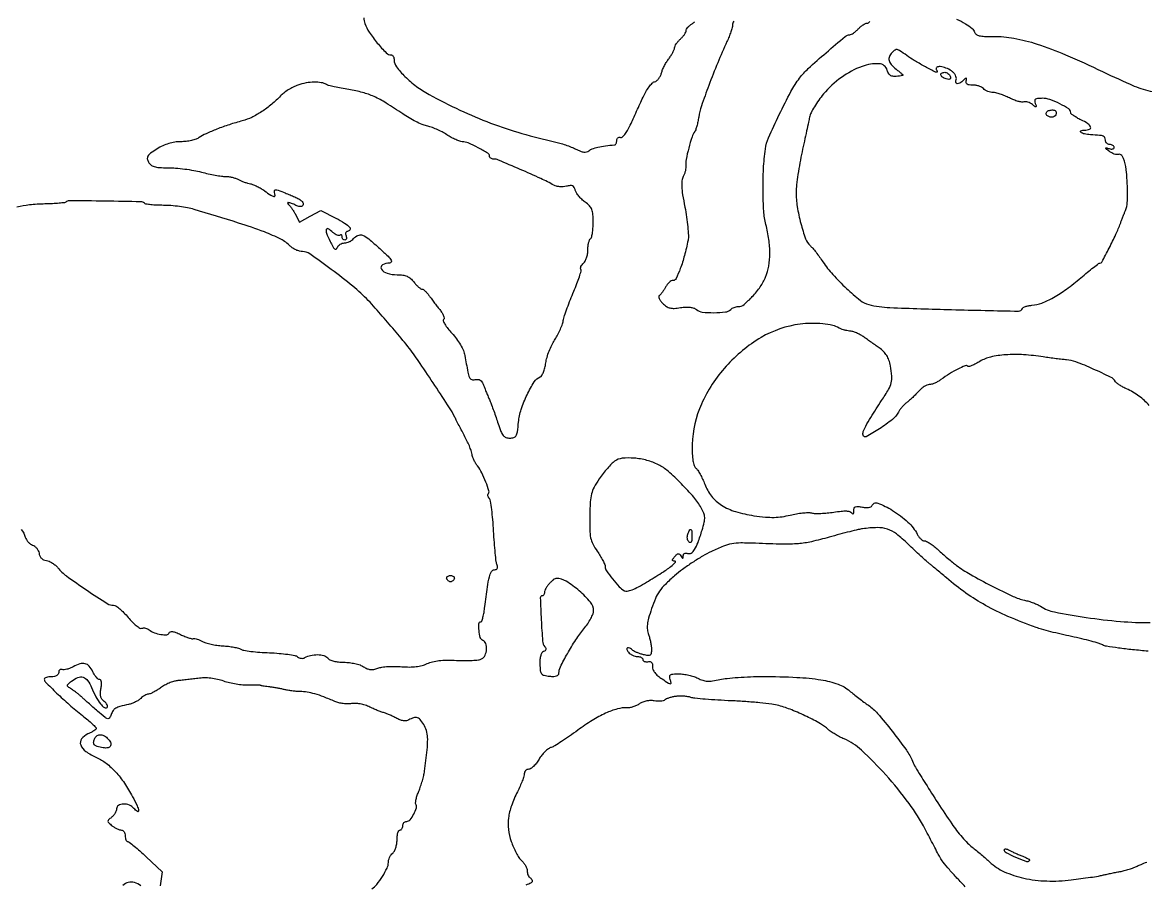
# Model space of a CAD drawing. Extents: x 0 to 1938, y 0 to 2000.
# Drawn here: x 676.5 to 1064.9, y 871.1 to 1169.2 of the extents above; entities that cross this region are included whole.
import ezdxf

# ---------------------------------------------------------------- set-up
doc = ezdxf.new("R2010")
doc.units = 0

msp = doc.modelspace()

# ---------------------------------------------------------------- linework, layer by layer
for points in [[(794.470488, 1170.809647, 0.032213), (794.919077, 1168.896714, 0.07426), (796.336802, 1165.908512, 0.026536), (799.178602, 1162.125735, 0.02122), (802.268286, 1158.740548, 0.199737), (804.048138, 1158, -0.177794), (804.411785, 1157.866471, -0.091935), (804.721794, 1157.485938, -0.072144), (804.932549, 1156.919551, -0.052413), (805.004778, 1156.25, 0.164131), (805.81308, 1153.875393, 0.034388), (808.757345, 1150.533334, 0.034391), (812.70777, 1147.130351, 0.035116), (817.061, 1144.326971, 0.016673), (827.761737, 1138.910402, 0.018882), (838.370198, 1134.456664, 0.019078), (849.184046, 1130.854209, 0.017765), (860.5, 1127.990156, -0.018322), (862.270768, 1127.539877, -0.011765), (864.290565, 1126.894715, -0.011824), (866.240603, 1126.168824, -0.021647), (867.787028, 1125.472127, 0.022816), (869.412516, 1124.744377, 0.06289), (870.626544, 1124.43476, 0.093093), (871.579678, 1124.493506, 0.111842), (872.378757, 1124.899377, -0.091278), (873.51634, 1125.536699, -0.025838), (875.47701, 1126.094044, -0.021879), (878.057652, 1126.567752, -0.012012), (881.25, 1126.932511, 0.177825), (881.536711, 1127.06809, 0.080903), (881.779688, 1127.411581, 0.06492), (881.944581, 1127.901694, 0.04876), (882, 1128.468615, -0.089938), (882.095289, 1128.994079, -0.134089), (882.367188, 1129.370641, -0.145731), (882.773872, 1129.537529, -0.113672), (883.25, 1129.477029, 0.266804), (883.894472, 1129.586795, 0.05134), (884.758743, 1130.463871, 0.039931), (885.716092, 1131.876416, 0.021216), (886.680121, 1133.758414, 0.000295), (887.675532, 1135.926723, 0.000169), (888.873103, 1138.541804, 0.000169), (890.074731, 1141.170448, 0.000283), (891.084146, 1143.383898, -0.024229), (892.06483, 1145.287338, -0.029139), (893.172155, 1146.968448, -0.030006), (894.248034, 1148.243928, -0.139472), (895.069331, 1148.728381, 0.106119), (895.791101, 1149.092499, 0.0555), (896.503199, 1149.810544, 0.051562), (897.099174, 1150.745857, 0.05465), (897.477296, 1151.765561, -0.037237), (897.863547, 1152.929769, -0.019765), (898.503307, 1154.309017, -0.019564), (899.272508, 1155.674671, -0.028617), (900.06199, 1156.805937, 0.021656), (900.803803, 1157.837996, 0.02363), (901.43071, 1158.901464, 0.023963), (901.87674, 1159.855097, 0.097702), (902, 1160.479871, -0.112484), (902.133887, 1161.067476, -0.03423), (902.5875, 1161.866222, -0.032353), (903.234586, 1162.718124, -0.030246), (904, 1163.5, 0.027712), (904.765475, 1164.274059, 0.030755), (905.4125, 1165.102732, 0.032285), (905.868839, 1165.86943, 0.118636), (906, 1166.414441, -0.134682), (906.140703, 1166.927318, -0.043779), (906.603361, 1167.571275, -0.039961), (907.267981, 1168.229291, -0.035585), (908.053996, 1168.801648, 0.053228), (908.948593, 1169.502572, 0.099088)], [(922.511615, 1169.719643, 0.056164), (922.128067, 1168.990421, 0.093268), (922, 1168.309841, -0.066475), (921.88416, 1167.44239, -0.014089), (921.44164, 1165.979179, -0.014512), (920.826841, 1164.299533, -0.013332), (920.099201, 1162.609531, 0.010259), (916.906513, 1155.317923, 0.008576), (913.810918, 1147.454599, 0.00754), (911.275986, 1140.352012, 0.044015), (910.334322, 1136.5, -0.013581), (910.044061, 1134.89528, -0.015581), (909.677939, 1133.38125, -0.0148), (909.291787, 1132.124125, -0.081289), (908.959012, 1131.5, 0.086082), (908.024139, 1129.705695, 0.012973), (906.88914, 1125.797473, 0.013072), (905.959169, 1121.835513, 0.084321), (905.885134, 1119.789277, -0.061366), (905.892786, 1118.983885, -0.029493), (905.715647, 1117.964468, -0.028707), (905.402389, 1116.908618, -0.036412), (904.989004, 1115.979453, 0.093503), (904.529775, 1114.520421, 0.042861), (904.464108, 1112.518938, 0.027548), (904.771486, 1109.682729, 0.008213), (905.549068, 1105.396519, -0.012192), (906.149613, 1101.929323, -0.013193), (906.562432, 1098.526881, -0.012771), (906.764185, 1095.599688, -0.06024), (906.634797, 1093.923987, -0.015715), (905.401184, 1088.627298, -0.023832), (903.968097, 1084.121022, -0.020155), (902.529487, 1080.67877, -0.291518), (901.464225, 1080, 0.127335), (900.844987, 1079.8397, 0.052751), (900.131752, 1079.339062, 0.047599), (899.441982, 1078.610781, 0.044631), (898.88548, 1077.75, -0.019731), (898.360723, 1076.842293, -0.019512), (897.764206, 1075.975297, -0.019807), (897.183592, 1075.259171, -0.068027), (896.732262, 1074.868034, 0.257993), (896.516764, 1074.461667, 0.095398), (896.65497, 1073.805518, 0.062654), (897.128271, 1072.984527, 0.034337), (897.892154, 1072.107846, 0.047083), (899.167158, 1071.052745, 0.089725), (900.379118, 1070.514081, 0.074727), (901.849453, 1070.381265, 0.024873), (904.00477, 1070.616753, -0.025575), (905.834673, 1070.814091, -0.04333), (907.374074, 1070.767402, -0.053288), (908.615703, 1070.485311, -0.090961), (909.54032, 1069.966537, 0.146259), (911.580063, 1069.098696, 0.029006), (915.586228, 1068.882918, 0.028104), (919.573727, 1069.123973, 0.168782), (921.416256, 1070.016256, -0.066556), (921.909554, 1070.393199, -0.039086), (922.582151, 1070.711025, -0.038391), (923.317618, 1070.927745, -0.052502), (924.003833, 1071, 0.175075), (926.005075, 1071.722894, 0.032858), (928.876584, 1074.446483, 0.035207), (931.615269, 1077.862745, 0.052603), (933.449319, 1081.217881, 0.05647), (934.54454, 1084.993501, 0.040672), (934.931399, 1089.36781, 0.03677), (934.608698, 1094.20624, 0.028683), (933.574798, 1099.374139, -0.047309), (932.829767, 1103.983209, -0.014632), (932.573363, 1111.01469, -0.014929), (932.746418, 1118.647105, -0.020345), (933.387037, 1125.5, -0.070841), (934.470931, 1129.336572, -0.008393), (938.198741, 1137.388825, -0.010217), (942.24535, 1145.339514, -0.03942), (945.23274, 1150, -0.044439), (948.209239, 1153.275281, -0.007985), (954.368638, 1158.769332, -0.003576), (960.994614, 1164.409983, -0.175344), (962.595012, 1164.995868, 0.118672), (963.136154, 1165.128302, 0.031925), (963.900045, 1165.586286, 0.030462), (964.72664, 1166.234214, 0.027384), (965.5, 1167, -0.031973), (966.287258, 1167.76538, -0.033353), (967.155136, 1168.4125, -0.035393), (967.976185, 1168.864527, -0.108551), (968.592839, 1169, 0.137701), (969.075787, 1169.135576, 0.105524), (969.475898, 1169.514062, 0.090294)], [(999.472579, 1170.425775, -0.029444), (1002.58604, 1168.782545, -0.03211), (1004.861472, 1167.196621, -0.158517), (1005.711295, 1165.909329, 0.175245), (1006.25787, 1165.137265, 0.096489), (1007.329769, 1164.66447, 0.048565), (1009.166838, 1164.431813, 0.010901), (1012.324966, 1164.409329, -0.050106), (1019.357628, 1163.806952, -0.031746), (1027.338094, 1161.777327, -0.023702), (1037.139222, 1158.089158, -0.009884), (1050, 1152.236437, 0.010287), (1060.977861, 1147.251294, 0.05535), (1067.245822, 1145.345963, 0.103392)], [(676.059881, 993.875208, -0.101905), (677.444887, 991.301152, 0.062742), (677.835934, 990.415623, 0.049199), (678.463052, 989.572427, 0.05052), (679.21772, 988.894281, 0.081117), (679.987797, 988.503873, -0.089088), (680.732255, 988.111521, -0.060709), (681.411474, 987.434181, -0.059068), (681.926413, 986.589596, -0.072177), (682.186645, 985.702721, 0.074162), (682.468419, 984.756279, 0.088398), (683.004087, 983.995951, 0.087884), (683.772255, 983.464324, 0.072349), (684.730075, 983.18306, -0.06772), (685.712502, 982.904375, -0.036756), (686.824981, 982.317947, -0.035837), (687.888664, 981.542004, -0.046946), (688.730075, 980.68306, 0.06482), (691.702626, 977.857376, 0.009348), (698.570205, 973.037831, 0.005738), (705.81502, 968.273106, 0.156106), (708, 967.690535, -0.161315), (708.787998, 967.471834, -0.02572), (710.0875, 966.500194, -0.026228), (711.550021, 965.148865, -0.020294), (713, 963.534702, 0.021577), (714.432665, 961.948019, 0.030911), (715.842803, 960.682465, 0.031446), (717.067529, 959.832413, 0.226968), (717.762735, 959.764419, -0.084907), (718.337059, 959.868615, -0.053323), (719.017988, 959.802714, -0.051723), (719.695826, 959.588286, -0.064379), (720.262735, 959.249763, 0.076031), (722.072146, 958.225445, 0.051474), (724.365863, 957.614046, 0.054657), (726.395837, 957.515648, 0.306128), (727.214887, 958.14466, -0.236837), (727.615202, 958.54381, -0.11479), (728.353917, 958.610666, -0.058594), (729.500355, 958.311356, -0.01766), (731.156606, 957.595927, 0.014442), (732.585528, 956.967752, 0.01861), (733.933527, 956.478615, 0.016617), (735.069265, 956.154927, 0.132713), (735.60896, 956.165439, -0.118803), (736.093547, 956.188164, -0.028028), (736.885267, 955.989647, -0.027308), (737.793973, 955.651421, -0.023928), (738.702586, 955.202643, 0.055183), (739.874092, 954.712358, 0.018568), (741.672192, 954.255191, 0.018215), (743.714371, 953.893235, 0.019877), (745.718889, 953.693641, -0.015196), (747.668272, 953.517944, -0.016631), (749.545151, 953.227492, -0.016266), (751.126662, 952.874961, -0.075574), (751.984774, 952.50941, 0.098443), (752.970622, 952.141347, 0.009689), (755.491059, 951.78182, 0.011942), (758.541636, 951.480586, 0.009194), (761.881849, 951.292813, -0.011203), (765.210529, 951.092272, -0.014854), (768.22583, 950.752267, -0.012161), (770.695498, 950.337697, -0.126186), (771.619573, 949.900763, 0.076462), (772.207218, 949.548433, 0.067471), (772.899395, 949.369673, 0.070138), (773.58694, 949.384835, 0.098183), (774.160968, 949.599483, -0.084086), (776.117267, 950.394036, -0.058374), (778.495969, 950.63608, -0.061266), (780.682386, 950.333341, -0.155768), (782.016603, 949.479995, 0.111918), (782.808875, 948.871226, 0.043947), (784.112947, 948.403435, 0.037675), (785.767247, 948.100239, 0.026494), (787.657628, 948, -0.030128), (789.518011, 947.887798, -0.02555), (791.458514, 947.551571, -0.026341), (793.197795, 947.060229, -0.063095), (794.400204, 946.473432, 0.042376), (795.663883, 945.79071, 0.076736), (796.797987, 945.492089, 0.076075), (797.976042, 945.548163, 0.040998), (799.375457, 945.952649, -0.056536), (800.76799, 946.308768, -0.018309), (802.887314, 946.52313, -0.017992), (805.279738, 946.590642, -0.019283), (807.615876, 946.482334, 0.020198), (810.29632, 946.362981, 0.030609), (812.625729, 946.496115, 0.035034), (814.652951, 946.882478, 0.046207), (816.418855, 947.528518, -0.049935), (818.281397, 948.194246, -0.033228), (820.515124, 948.593934, -0.027142), (823.226929, 948.746924, -0.014758), (826.563414, 948.655386, 0.013207), (829.347467, 948.570365, 0.015685), (831.97644, 948.642026, 0.014571), (834.172482, 948.835243, 0.09036), (835.25, 949.165169, 0.168434), (836.432781, 950.410351, 0.090508), (836.953576, 952.48943, 0.096968), (836.693936, 954.500211, 0.224314), (835.666667, 955.574418, -0.239502), (834.806541, 956.527378, -0.041852), (834.358779, 958.981931, -0.044263), (834.339088, 961.350515, -0.390927), (835.042837, 962, 0.326793), (835.349527, 962.224415, 0.015074), (835.724522, 963.542187, 0.020126), (836.080281, 965.237496, 0.012507), (836.367146, 967.25, -0.004959), (837.234549, 974.070755, -0.030127), (837.929718, 977.560203, -0.067238), (838.692668, 979.410199, -0.267459), (839.716395, 980, 0.089392), (840.316324, 980.108122, 0.183299), (840.670458, 980.418217, 0.155098), (840.764108, 980.929138, 0.060059), (840.586517, 981.635136, -0.061825), (840.314198, 982.734046, -0.00478), (839.980706, 985.757367, -0.006483), (839.663175, 989.383782, -0.004903), (839.405298, 993.372115, 0.007855), (839.126443, 997.322441, 0.011079), (838.744809, 1000.831144, 0.007467), (838.320196, 1003.730154, 0.13388), (837.934445, 1004.578988, -0.046354), (837.620064, 1005.038436, -0.062614), (837.432399, 1005.505067, -0.078439), (837.39165, 1005.90814, -0.184449), (837.513185, 1006.179852, 0.275452), (837.778493, 1007.228386, 0.018022), (836.735442, 1010.315948, 0.025805), (835.338267, 1013.500704, 0.048064), (833.839952, 1015.884859, -0.027663), (833.131385, 1016.916542, -0.025822), (832.523147, 1018.043613, -0.026737), (832.088858, 1019.100802, -0.075088), (831.940975, 1019.884859, 0.072745), (831.776757, 1020.778358, 0.013541), (831.19674, 1022.347427, 0.014253), (830.410223, 1024.158723, 0.012587), (829.490296, 1026, -0.001341), (828.483757, 1027.906162, -0.001159), (827.437113, 1029.9125, -0.001166), (826.496896, 1031.735444, -0.003399), (825.859226, 1033, 0.028876), (824.131248, 1036.032076, 0.002352), (819.116515, 1043.678971, 0.003422), (813.968094, 1051.335444, 0.009929), (810.267321, 1056.533744, 0.015384), (808.064239, 1059.318502, 0.002143), (803.300652, 1064.924303, 0.002149), (798.489505, 1070.488578, 0.015286), (796.065619, 1073.101926, 0.025921), (790.662907, 1078.040961, 0.012466), (783.267635, 1083.825993, 0.006757), (775.805546, 1089.214153, 0.154172), (773.317526, 1090, -0.067312), (772.290571, 1090.138883, -0.03906), (771.117923, 1090.562851, -0.0383), (769.987668, 1091.182614, -0.051863), (769.083913, 1091.916087, 0.080591), (765.774808, 1094.301365, 0.024901), (760.132557, 1096.780136, 0.015001), (751.207681, 1099.878558, 0.003363), (735.812103, 1104.59752, 0.026267), (733.594753, 1105.13585, 0.013476), (730.769491, 1105.588021, 0.013355), (727.828015, 1105.898143, 0.019586), (725.228769, 1106, -0.011077), (722.919268, 1106.051172, -0.015451), (720.858682, 1106.206436, -0.011799), (719.176608, 1106.425839, -0.159353), (718.630574, 1106.702759, 0.194044), (717.369133, 1107.239175, 0.001254), (705.019654, 1107.439776, 0.00123), (692.657543, 1107.579168, 0.199325), (691.416056, 1107.076557, -0.171139), (691.043914, 1106.901734, -0.00419), (689.131823, 1106.725704, -0.008619), (686.858507, 1106.575023, -0.005701), (684.243224, 1106.476785, 0.019381), (678.876718, 1106.128004, 0.035183), (674.547862, 1105.367113, 0.033612)], [(1066.14877, 1036.793456, 0.055752), (1062.596958, 1040.042333, 0.051306), (1058.318381, 1042.531855, -0.018042), (1057.0525, 1043.159871, -0.020024), (1055.879591, 1043.857624, -0.019827), (1054.933545, 1044.52781, -0.090553), (1054.483922, 1045.026014, 0.140414), (1052.757044, 1046.597173, 0.009942), (1046.800659, 1049.396437, 0.012948), (1040.792896, 1051.890928, 0.078048), (1037.5, 1052.599247, -0.011915), (1036.005723, 1052.718933, -0.004438), (1033.9125, 1052.955695, -0.004395), (1031.634171, 1053.254244, -0.005302), (1029.5, 1053.576114, 0.024563), (1022.685467, 1054.336864, 0.033039), (1016.477486, 1054.312065, 0.03771), (1011.268191, 1053.549072, 0.083382), (1007.559337, 1052.036672, -0.01761), (1006.112508, 1051.211426, -0.026874), (1004.798617, 1050.609794, -0.025076), (1003.730401, 1050.249232, -0.271594), (1003.307085, 1050.359582, 0.303469), (1002.466241, 1050.52664, 0.017923), (999.981422, 1049.390089, 0.023436), (997.08464, 1047.7633, 0.018625), (994.115141, 1045.75, -0.029749), (993.07833, 1045.080205, -0.027002), (991.935923, 1044.514062, -0.028004), (990.857577, 1044.120296, -0.073663), (990.045477, 1044, 0.102012), (989.256321, 1043.8373, 0.038818), (988.25712, 1043.311707, 0.036433), (987.22733, 1042.553479, 0.036914), (986.32335, 1041.656876, -0.013277), (985.405103, 1040.655767, -0.009512), (984.32842, 1039.584304, -0.009615), (983.263166, 1038.602379, -0.020303), (982.393015, 1037.891659, 0.032186), (981.589666, 1037.203056, 0.020245), (980.739989, 1036.304276, 0.020308), (979.972702, 1035.348081, 0.034721), (979.42397, 1034.484783, -0.100419), (977.3073, 1031.956202, -0.023919), (972.836792, 1028.725054, -0.018798), (968.29975, 1026.002794, -0.498916), (967.188095, 1026.502868, -0.140572), (967.261707, 1027.797376, -0.038775), (968.089319, 1029.682796, -0.019193), (969.838346, 1032.67118, -0.002892), (973.604827, 1038.5, 0.013833), (975.967784, 1042.338492, 0.069242), (976.916098, 1044.672816, 0.082838), (977.106461, 1046.980091, 0.024603), (976.63849, 1050.5, 0.037834), (976.115501, 1052.489954, 0.05766), (975.342833, 1054.09841, 0.058697), (974.234844, 1055.46778, 0.04095), (972.702473, 1056.736121, -0.001121), (971.309791, 1057.713211, -0.000826), (969.771551, 1058.801383, -0.000834), (968.320471, 1059.835144, -0.001866), (967.221958, 1060.626713, 0.035562), (966.173442, 1061.279771, 0.024425), (964.903736, 1061.87305, 0.024696), (963.618445, 1062.326098, 0.045073), (962.529092, 1062.546264, -0.022226), (961.51434, 1062.703552, -0.019), (960.462289, 1062.956793, -0.019425), (959.522922, 1063.26087, -0.05046), (958.884197, 1063.57157, 0.084839), (956.660986, 1064.470659, 0.029103), (953.218306, 1065.015082, 0.027931), (949.275102, 1065.183966, 0.028744), (945.375678, 1064.908533, 0.101545), (931.917003, 1060.292796, 0.076906), (919.808363, 1050.374343, 0.076868), (911.258323, 1037.254492, 0.101237), (908.116532, 1023.357533, 0.011698), (908.125946, 1020.044548, 0.030758), (908.334004, 1017.679144, 0.04318), (908.7282, 1016.036598, 0.139961), (909.354975, 1015.12036, -0.075408), (909.995799, 1014.400737, -0.017979), (910.823762, 1013.022788, -0.018081), (911.669538, 1011.353394, -0.016995), (912.411404, 1009.592814, 0.077301), (914.780954, 1005.445694, 0.082184), (918.256051, 1002.314433, 0.069285), (923.066117, 1000.102313, 0.037423), (929.443199, 998.690387, 0.012643), (933.386323, 998.223748, 0.027404), (936.434662, 998.108727, 0.032218), (939.147996, 998.330335, 0.026253), (942.006331, 998.904985, -0.019112), (944.109176, 999.35907, -0.018969), (946.245807, 999.65259, -0.019214), (948.129683, 999.766066, -0.067011), (949.337642, 999.630105, 0.056079), (950.565702, 999.464722, 0.014938), (952.543204, 999.48064, 0.014953), (954.805075, 999.634289, 0.014906), (957.056109, 999.922951, -0.01298), (959.611237, 1000.260612, -0.037681), (961.39146, 1000.314218, -0.057738), (962.591773, 1000.119808, -0.182935), (963.234687, 999.643339, 0.074761), (963.542243, 999.292948, 0.386193), (963.778365, 999.301435, 0.172946), (963.939636, 999.630848, 0.026156), (963.984687, 1000.375, -0.075442), (964.133192, 1001.302502, -0.215455), (964.560675, 1001.776558, -0.130563), (965.375765, 1001.902192, -0.022671), (966.929688, 1001.664062, 0.032572), (968.075624, 1001.511593, 0.047248), (969.095166, 1001.539404, 0.057824), (969.859525, 1001.724202, 0.227905), (970.1875, 1002.0625, -0.425737), (972.247281, 1003.04243, -0.049242), (977.354552, 1000.516238, -0.045485), (982.695256, 996.467552, -0.089662), (985.917392, 992.25, 0.044099), (986.459093, 991.389203, 0.047671), (987.130905, 990.660938, 0.053025), (987.825873, 990.160082, 0.130362), (988.429429, 990, -0.125522), (989.155745, 989.814744, -0.021925), (990.375018, 989.078365, -0.022592), (991.759814, 988.063725, -0.018573), (993.144245, 986.862519, 0.007407), (994.647735, 985.497998, 0.005048), (996.395497, 983.989445, 0.005088), (998.111273, 982.568163, 0.010205), (999.5, 981.487668, 0.031899), (1004.22656, 978.411035, 0.010119), (1011.638387, 974.428937, 0.008656), (1019.074021, 970.786879, 0.057427), (1022.985333, 969.475832, -0.021535), (1024.472368, 969.093343, -0.016578), (1026.058911, 968.553498, -0.016862), (1027.510343, 967.948633, -0.037885), (1028.55428, 967.372478, 0.095997), (1033.363264, 965.403408, 0.012558), (1044.307323, 963.501025, 0.015611), (1056.227555, 962.114776, 0.02474), (1066.5, 961.754216, 0.007528)], [(1065.793831, 951.842277, -0.00595), (1060.359684, 952.339412, -0.008045), (1055.46167, 952.926124, -0.005723), (1051.391108, 953.527814, -0.083493), (1050.018988, 953.989838, 0.050226), (1048.783517, 954.499171, 0.006625), (1046.055325, 955.27603, 0.007634), (1042.784165, 956.107435, 0.006333), (1039.279104, 956.894768, -0.005177), (1035.661322, 957.698644, -0.005134), (1032.050737, 958.579425, -0.005044), (1028.908578, 959.414048, -0.019834), (1027, 960.024103, -0.01406), (1017.265119, 963.880257, -0.025045), (1009.527313, 967.669251, -0.027661), (1002.750768, 971.924793, -0.022657), (996, 977.178771, 0.00153), (994.159322, 978.740522, 0.001636), (992.349811, 980.256227, 0.00155), (990.786102, 981.549172, 0.007681), (989.892972, 982.260302, -0.019532), (988.96148, 983.038747, -0.00275), (987.113724, 984.728256, -0.003135), (984.94932, 986.754577, -0.002661), (982.68838, 988.920996, 0.027671), (978.720143, 992.359827, 0.084421), (975.586243, 994.032523, 0.085926), (972.107259, 994.559756, 0.029338), (967, 994.151916, 0.023475), (965.528746, 993.876151, 0.003471), (962.590625, 993.159732, 0.003907), (959.129065, 992.261361, 0.003352), (955.5, 991.263069, -0.013205), (949.306961, 989.690049, -0.034848), (944.787044, 988.994624, -0.026288), (939.547165, 988.835134, -0.004992), (930, 989.141896, 0.011037), (924.853333, 989.245008, 0.04572), (921.760591, 988.955248, 0.049746), (918.898708, 988.119254, 0.014686), (914.709848, 986.28375, 0.022166), (911.681626, 984.681412, 0.012758), (908.176672, 982.500928, 0.012731), (904.761517, 980.126721, 0.02073), (902.004355, 977.922493, 0.016303), (898.795009, 974.941869, 0.044449), (896.79807, 972.575298, 0.049077), (895.362071, 970.031858, 0.023666), (894.012582, 966.53781, 0.012678), (893.02244, 963.289794, 0.038622), (892.579616, 961.027953, 0.055783), (892.571255, 959.241029, 0.064225), (892.968076, 957.583967, -0.024752), (893.363435, 956.365798, -0.016815), (893.696872, 954.946239, -0.016972), (893.926594, 953.550608, -0.03231), (894, 952.415848, -0.035589), (893.903681, 951.064334, -0.215094), (893.535872, 950.485451, -0.180786), (892.812121, 950.321075, -0.024277), (891.25, 950.610056, -0.019885), (890.127518, 950.922206, -0.019645), (889.02875, 951.323644, -0.019953), (888.09675, 951.750483, -0.068258), (887.55, 952.129108, 0.057115), (886.469772, 952.913207, 0.228699), (885.676697, 952.964115, 0.406228), (885.450256, 952.448078, 0.083822), (886, 951.5, 0.063393), (886.614539, 950.925824, 0.044279), (887.430735, 950.440625, 0.044533), (888.312334, 950.109963, 0.067559), (889.122445, 950, -0.053635), (889.840747, 949.922725, -0.073398), (890.448468, 949.693373, -0.093151), (890.856438, 949.354481, -0.17471), (891, 948.956163, 0.178556), (891.138007, 948.582031, 0.115289), (891.514063, 948.305268, 0.086169), (892.08041, 948.170881, 0.056917), (892.75, 948.206163, -0.075169), (893.530317, 948.218883, -0.173752), (894.043626, 947.953067, -0.153585), (894.3103, 947.392615, -0.055347), (894.335968, 946.5, 0.119087), (894.4925, 945.499691, 0.067754), (895.112334, 944.435923, 0.053187), (896.171515, 943.341776, 0.030476), (897.652834, 942.251643, 0.003884), (899.923396, 940.809932, 0.118135), (900.557645, 940.597791, 0.496496), (900.788301, 940.852073, 0.030601), (900.499479, 942.001643, -0.065409), (900.307001, 943.079576, -0.262433), (900.597652, 943.655717, -0.133483), (901.439355, 943.939218, -0.014873), (903.482272, 944, -0.034278), (905.080243, 943.890321, -0.022506), (906.894976, 943.556226, -0.022657), (908.640751, 943.068606, -0.039914), (910.020729, 942.489281, 0.041661), (911.721586, 941.782217, 0.062869), (913.296745, 941.487231, 0.051256), (915.117254, 941.565313, 0.018796), (917.652629, 942.034205, -0.028934), (920.129242, 942.440516, -0.008686), (923.937018, 942.774119, -0.008675), (928.231313, 943.000495, -0.009306), (932.43156, 943.07067, -0.01069), (944.311377, 942.794014, -0.0296), (952.624235, 941.927645, -0.042763), (958.527717, 940.429659, -0.094971), (962.531049, 938.119664, 0.009237), (963.941811, 936.945196, 0.005236), (965.690732, 935.572922, 0.005225), (967.482886, 934.226337, 0.008572), (969.031049, 933.12858, -0.065291), (972.162811, 930.32568, -0.010888), (977.304797, 924.077491, -0.01104), (982.169157, 917.608235, -0.062692), (984.221065, 913.829179, 0.044142), (985.273284, 911.707732, 0.00312), (988.76105, 906.08112, 0.004374), (993.037078, 899.408287, 0.003242), (997.875396, 892.105294, 0.017696), (999.510186, 889.848911, 0.014074), (1001.426134, 887.529977, 0.014304), (1003.325462, 885.480028, 0.034326), (1004.873147, 884.105294, -0.006953), (1006.362732, 882.921361, -0.004499), (1008.054819, 881.512055, -0.004523), (1009.683594, 880.104937, -0.008533), (1010.96761, 878.935746, 0.083934), (1015.976321, 875.595057, 0.051205), (1022.744774, 873.36392, 0.045967), (1030.6675, 872.37458, 0.0384), (1039.140376, 872.751033, 0.00328), (1042.524202, 873.185593, 0.003666), (1045.778736, 873.649591, 0.00338), (1048.545263, 874.083875, 0.019378), (1050, 874.380612, -0.006114), (1051.204642, 874.659804, -0.002744), (1052.79375, 874.998553, -0.002716), (1054.477183, 875.338234, -0.003693), (1056, 875.625241, 0.018873), (1057.522719, 875.960384, 0.01332), (1059.20625, 876.446351, 0.013469), (1060.79312, 876.998053, 0.027415), (1062, 877.531732, -0.023008), (1063.316948, 878.128006, -0.007261), (1065.335352, 878.898415, -0.007234)], [(797.300179, 869.70031, 0.086148), (799.013848, 871.213326, 0.028795), (800.957942, 873.947712, 0.027734), (802.555288, 876.836999, 0.11287), (803, 878.781926, -0.064779), (803.11017, 879.628711, -0.044385), (803.440625, 880.541174, -0.044467), (803.925747, 881.378617, -0.066132), (804.5, 882, 0.100341), (805.076173, 882.715336, 0.041089), (805.559375, 883.87136, 0.038522), (805.889176, 885.238106, 0.039964), (806, 886.622445, -0.028023), (806.072588, 887.916574, -0.043975), (806.29375, 889.007843, -0.054676), (806.614661, 889.773067, -0.272581), (807, 890, 0.148195), (807.381354, 890.115568, 0.098894), (807.70625, 890.440625, 0.082425), (807.925306, 890.926543, 0.064853), (808, 891.5, -0.088067), (808.101666, 892.072726, -0.094673), (808.393474, 892.559375, -0.100043), (808.828491, 892.884921, -0.111211), (809.339485, 893, 0.227071), (810.501874, 893.556588, 0.047072), (811.785391, 895.500427, 0.047135), (812.685684, 897.658, 0.216982), (812.519343, 898.968702, -0.173718), (812.407751, 899.49336, -0.022856), (812.614973, 900.631273, -0.024325), (813.001867, 902.005264, -0.018167), (813.555535, 903.478672, 0.017481), (814.175978, 905.122925, 0.012216), (814.764325, 907.015285, 0.012341), (815.23968, 908.859064, 0.024939), (815.504842, 910.334906, 0.003994), (816.39874, 917.753516, 0.028288), (816.599429, 921.374531, 0.057954), (816.315713, 923.788954, 0.061201), (815.486105, 926.02687, 0.044837), (814.292344, 927.902227, 0.139963), (813.100431, 928.782637, 0.163981), (811.745819, 928.827371, 0.068124), (810.059133, 928.057708, -0.112733), (809.240505, 927.768485, -0.068041), (808.207059, 927.789961, -0.05322), (806.975273, 928.121587, -0.029585), (805.559133, 928.768454, 0.009188), (804.305572, 929.404049, 0.010114), (803.068686, 929.97229, 0.00959), (801.994866, 930.415255, 0.049549), (801.376819, 930.588336, -0.045304), (800.734578, 930.76234, -0.007197), (799.517032, 931.233906, -0.007926), (798.095289, 931.834612, -0.006863), (796.62286, 932.508723, 0.033719), (794.992076, 933.151872, 0.030977), (793.243015, 933.591601, 0.032537), (791.585667, 933.790297, 0.061637), (790.246041, 933.697918, -0.052288), (788.977574, 933.58666, -0.028931), (787.425399, 933.703044, -0.028538), (785.84948, 934.005712, -0.040594), (784.5, 934.464853, 0.011136), (780.684755, 936.018969, 0.021648), (777.564267, 937.057436, 0.026791), (774.898969, 937.665785, 0.039011), (772.5, 937.88918, -0.016231), (771.16923, 937.952212, -0.010742), (769.646875, 938.106912, -0.010816), (768.172559, 938.321274, -0.020584), (767, 938.567741, 0.01085), (765.861683, 938.830244, 0.006512), (764.5, 939.094837, 0.006519), (763.137957, 939.322838, 0.011289), (762, 939.471893, -0.006089), (761.006099, 939.59158, -0.007624), (760.0875, 939.727849, -0.006287), (759.322232, 939.863228, -0.057478), (759, 939.963789, 0.095353), (758.644398, 940.046, 0.005018), (757.471875, 940.077702, 0.007762), (756.068713, 940.079765, 0.005558), (754.5, 940.040274, -0.033236), (752.650884, 940.096066, -0.01766), (750.378881, 940.397555, -0.017503), (748.068753, 940.871245, -0.025924), (746.087681, 941.460447, 0.029339), (743.896988, 942.095755, 0.028684), (741.630456, 942.476068, 0.028774), (739.342465, 942.593682, 0.029983), (737.087681, 942.444377, -0.001466), (735.141404, 942.203501, -0.001249), (733.086951, 941.960553, -0.001258), (731.216503, 941.748869, -0.003567), (729.910449, 941.613811, 0.053491), (728.700754, 941.365079, 0.024115), (727.181288, 940.796804, 0.023545), (725.619344, 940.03614, 0.029634), (724.256078, 939.182344, -0.016443), (722.997117, 938.346866, -0.019225), (721.748726, 937.641064, -0.018517), (720.65942, 937.129447, -0.100855), (720.024201, 937, 0.093003), (719.471772, 936.896349, 0.035314), (718.759782, 936.559816, 0.03347), (718.018181, 936.074943, 0.034871), (717.358644, 935.501501, -0.053727), (716.593027, 934.884846, -0.027044), (715.513058, 934.271336, -0.026501), (714.315988, 933.751687, -0.035427), (713.180073, 933.417979, 0.01037), (710.151012, 932.690654, 0.068339), (708.714163, 932.095224, 0.116441), (707.849239, 931.271241, 0.055929), (707.156553, 929.894168, -0.056754), (706.563712, 928.720397, -0.321957), (705.946961, 928.48348, -0.109319), (705.02069, 928.95863, -0.005773), (702.469325, 931.122002, -0.001146), (700.860038, 932.525298, -0.001116), (699.242936, 933.948338, -0.0011), (697.827537, 935.205055, -0.00417), (696.950998, 936, 0.014339), (696.190125, 936.662351, 0.008311), (695.240562, 937.416173, 0.008302), (694.262424, 938.141042, 0.013819), (693.412251, 938.71463, -0.017144), (692.228612, 939.524701, -0.241233), (692.005693, 939.971352, -0.212588), (692.224052, 940.44818, -0.013303), (693.44113, 941.46463, -0.069766), (695.63153, 942.747737, -0.176857), (697.447141, 942.821317, -0.161192), (698.995675, 941.694098, -0.055756), (700.364545, 939.25, 0.022817), (701.890447, 936.04852, 0.043811), (703.44296, 933.668327, 0.065837), (704.804701, 932.337863, 0.372895), (705.738095, 932.404762, 0.208789), (705.890614, 932.793678, 0.104109), (705.759613, 933.316743, 0.07444), (705.36065, 933.89806, 0.047371), (704.745853, 934.443886, -0.073713), (703.9528, 935.226121, -0.099353), (703.518087, 936.132864, -0.079363), (703.412872, 937.290991, -0.032412), (703.622425, 938.862125, 0.024865), (703.818274, 940.178686, 0.059611), (703.79746, 941.163719, 0.102459), (703.577533, 941.776825, 0.261256), (703.179566, 942, -0.173969), (702.68049, 942.179067, -0.041441), (702.038119, 942.80422, -0.037735), (701.377866, 943.689688, -0.029594), (700.796952, 944.737771, 0.06656), (699.556795, 946.631215, 0.154936), (698.127427, 947.508711, 0.139513), (696.347099, 947.448009, 0.050109), (694, 946.423831, -0.032095), (692.9511, 945.920492, -0.034104), (691.867188, 945.567219, -0.036323), (690.900483, 945.397022, -0.113793), (690.25, 945.478727, 0.113746), (689.773873, 945.538577, 0.145561), (689.367188, 945.371139, 0.133905), (689.095287, 944.99421, 0.089914), (689, 944.468615, -0.146568), (688.820012, 943.867797, -0.114884), (688.324429, 943.396862, -0.085573), (687.531808, 943.098149, -0.047454), (686.5, 943, 0.030017), (685.542208, 942.942448, 0.046707), (684.734375, 942.767411, 0.059223), (684.17188, 942.512816, 0.262668), (684, 942.208208, 0.199172), (684.457844, 941.104434, 0.005395), (688.281176, 937.370199, 0.011363), (692.664018, 933.367508, 0.011161), (697.25, 929.543433, -0.00764), (699.07028, 928.047175, -0.011529), (700.604687, 926.684074, -0.006447), (701.839897, 925.50466, -0.201567), (702, 925.123649, -0.228009), (701.84802, 924.8077, -0.022448), (701.14655, 924.297105, -0.024816), (700.207688, 923.741077, -0.017089), (699.094637, 923.202184, 0.124029), (696.913629, 921.497172, 0.259756), (696.597323, 919.435082, 0.153132), (698.336467, 917.194109, 0.046525), (702.124574, 915.055589, -0.060376), (705.430708, 913.06679, -0.041606), (708.646128, 910.099261, -0.03676), (711.705038, 906.228861, -0.026667), (714.539433, 901.521861, -0.012485), (716.123617, 898.354062, -0.080301), (716.614278, 896.638, -0.650137), (716.193631, 896.388083, -0.065397), (715.020056, 897.475834, 0.126162), (713.444362, 898.617648, 0.099141), (711.361518, 898.993303, 0.128225), (709.662469, 898.515282, 0.266418), (709, 897.360243, -0.086408), (708.873448, 896.633413, -0.045857), (708.485937, 895.802593, -0.043822), (707.919565, 895.00193, -0.05175), (707.25, 894.360243, 0.023392), (706.237137, 893.494035, 0.224469), (706.034764, 892.979752, 0.196402), (706.291143, 892.455171, 0.017611), (707.44113, 891.5, 0.029007), (708.28045, 890.925911, 0.027381), (709.196533, 890.440625, 0.028458), (710.055014, 890.102201, 0.07982), (710.69113, 890, -0.15079), (711.190286, 889.845961, -0.098481), (711.615519, 889.4125, -0.081531), (711.902329, 888.764667, -0.063606), (712, 888, 0.041291), (712.063345, 887.234261, 0.060777), (712.253866, 886.5875, 0.079898), (712.533658, 886.148416, 0.214189), (712.864225, 886, -0.167176), (713.403739, 885.814426, -0.006272), (715.098181, 884.457813, -0.010728), (717.075045, 882.761655, -0.007278), (719.255589, 880.75), (724.782728, 875.5), (724.048445, 870.740414, -0.008341)], [(1002.491666, 870.41156, -0.008871), (999.65524, 873.350461, -0.00966), (997.006055, 876.307179, -0.009202), (994.836768, 878.920232, -0.046107), (993.791707, 880.507293, -0.001623), (992.947918, 882.101014, -0.000441), (991.624623, 884.625554, -0.000447), (990.128516, 887.492148, -0.000464), (988.6569, 890.324381, 0.04063), (983.084963, 899.221885, 0.022963), (975.012622, 909.070157, 0.02148), (966.629357, 917.621182, 0.08938), (960.590461, 921.52665, -0.019516), (959.065416, 922.234956, -0.015905), (957.490225, 923.107055, -0.016197), (956.090221, 924.004089, -0.039892), (955.143132, 924.773052, 0.062509), (952.490503, 926.735113, 0.015691), (947.711094, 929.227096, 0.016762), (942.498566, 931.528169, 0.030264), (938.071918, 933.003426, 0.032414), (935.615334, 933.49214, 0.007516), (931.429273, 933.982206, 0.007727), (926.583125, 934.400276, 0.007495), (921.676819, 934.673413, -0.004757), (916.939993, 934.91111, -0.006185), (912.606799, 935.223737, -0.004719), (908.990953, 935.564011, -0.054925), (907.604902, 935.863797, 0.043488), (906.585427, 936.108772, 0.02045), (905.237065, 936.254977, 0.020087), (903.802727, 936.293639, 0.026627), (902.5, 936.206932, 0.022598), (901.285819, 936.004894, 0.023923), (900.118099, 935.696863, 0.024429), (899.144136, 935.336254, 0.091928), (898.604167, 934.977219, -0.130321), (898.073582, 934.679772, -0.040858), (897.168089, 934.524248, -0.03768), (896.086073, 934.510071, -0.033806), (894.973372, 934.655326, 0.054121), (893.699496, 934.769335, 0.044092), (892.337042, 934.62299, 0.043911), (891.015129, 934.238724, 0.052393), (889.861705, 933.645041, -0.036671), (888.8055, 933.058769, -0.029634), (887.59786, 932.584565, -0.030548), (886.425508, 932.280411, -0.065066), (885.4925, 932.221726, 0.085751), (882.227084, 931.881051, 0.038148), (878.150507, 930.386996, 0.032302), (873.513739, 927.901056, 0.02111), (868.5, 924.47883, -0.007994), (865.660302, 922.429352, -0.009533), (862.916643, 920.591901, -0.008461), (860.555439, 919.13082, -0.059571), (859.322614, 918.58294, 0.085817), (858.344224, 918.085447, 0.033289), (857.185912, 917.093507, 0.031747), (856.047144, 915.827641, 0.034032), (855.106339, 914.455659, -0.030465), (854.213113, 913.132949, -0.036809), (853.215842, 912.0151, -0.040002), (852.260089, 911.228212, -0.153396), (851.533725, 911, 0.099006), (850.948396, 910.88295, 0.097937), (850.450532, 910.54961, 0.097952), (850.11709, 910.0519, 0.09907), (850, 909.466756, -0.077665), (849.864446, 908.599337, -0.012881), (849.305678, 906.998356, -0.013869), (848.54128, 905.135024, -0.011878), (847.636352, 903.216756, 0.030083), (845.557417, 898.359206, 0.054924), (844.556687, 894.170309, 0.061603), (844.549879, 890.204818, 0.049878), (845.483338, 886.050165, 0.022633), (846.239539, 884.076786, 0.021007), (847.188189, 882.128908, 0.021522), (848.179064, 880.469309, 0.063571), (849.041303, 879.462621, -0.04438), (849.790806, 878.65247, -0.038687), (850.424633, 877.686089, -0.040602), (850.860325, 876.715671, -0.085417), (851, 875.904029, 0.050716), (851.074136, 875.175014, 0.047913), (851.29375, 874.461123, 0.051505), (851.616699, 873.865894, 0.104677), (852, 873.5, -0.178611), (852.712712, 872.588716, -0.341637), (852.413389, 871.764051, -0.08048), (850.58642, 870.983868, -0.011693)], [(717.453966, 870.678203, 0.102538), (715.205561, 871.848401, 0.13155), (713.071891, 871.878103, 0.135246), (711.234528, 870.834528, 0.208272)]]:
    msp.add_lwpolyline(points, format="xyb")
for points in [[(977.2, 1158.8, 0.092206), (976.260058, 1157.43052, 0.167307), (976.144592, 1156.092318, 0.124278), (976.901178, 1154.683247, 0.041081), (978.634859, 1153.07258, -0.008509), (979.618567, 1152.271326, -0.015875), (980.382675, 1151.584341, -0.012917), (980.922934, 1151.039218, -0.583449), (980.884859, 1150.916667, -0.02919), (978.571086, 1150.55543, -0.103912), (977.088373, 1150.720045, -0.156639), (976.138149, 1151.410545, -0.096734), (975.546205, 1152.671927, 0.333484), (972.712389, 1154.968778, 0.098406), (966.838464, 1154.027883, 0.067603), (959.68464, 1150.212001, 0.060525), (953.502801, 1144.5, 0.020268), (951.834397, 1142.365512, 0.019825), (950.331245, 1140.0875, 0.02017), (949.1745, 1137.986551, 0.067341), (948.667849, 1136.5, -0.003882), (948.320499, 1134.801825, -0.000751), (947.664076, 1131.7375, -0.000799), (946.88735, 1128.16565, -0.000737), (946.078423, 1124.5, 0.009748), (945.309855, 1120.692412, 0.008592), (944.654393, 1116.694271, 0.008664), (944.187809, 1113.068621, 0.025685), (944.039201, 1110.565604, 0.04157), (944.416084, 1105.559857, 0.025011), (945.648189, 1099.729211, 0.02233), (947.294622, 1094.461192, 0.121955), (948.943524, 1092, -0.032728), (949.756115, 1091.157885, -0.009338), (950.903633, 1089.74882, -0.00936), (952.142246, 1088.106096, -0.009799), (953.299173, 1086.442792, 0.037484), (956.694431, 1082.095705, 0.020565), (961.443689, 1077.286545, 0.017615), (966.228692, 1073.129288, 0.108974), (969.125079, 1071.683455, 0.051812), (976.459885, 1070.632057, 0.003437), (997.778544, 1069.95028, 0.000915), (1020.946355, 1069.41117, 0.328116), (1022.280903, 1070.349203, -0.195903), (1022.577113, 1070.693161, -0.037316), (1023.353885, 1071.02006, -0.034788), (1024.376093, 1071.285649, -0.025816), (1025.533068, 1071.440475, 0.071234), (1028.967568, 1072.221623, 0.036228), (1032.986213, 1074.105128, 0.03023), (1037.498114, 1077.004462, 0.01857), (1042.456719, 1080.922698, -0.005187), (1044.788062, 1082.868458, -0.007847), (1046.860667, 1084.508543, -0.00367), (1048.644636, 1085.854589, -0.161136), (1049.084126, 1086, 0.277356), (1049.747135, 1086.39843, 0.003077), (1052.275913, 1091.227196, 0.009855), (1054.617675, 1095.994944, 0.021587), (1056.177383, 1099.75, -0.004037), (1056.561221, 1100.774144, -0.002334), (1057.038559, 1102, -0.002332), (1057.529018, 1103.225599, -0.003914), (1057.953882, 1104.25, 0.090122), (1058.559589, 1106.94322, 0.016405), (1058.604048, 1112.080205, 0.018593), (1058.277164, 1117.403024, 0.043802), (1057.541773, 1121.309644, 0.038934), (1057.134931, 1122.419228, 0.074898), (1056.618045, 1123.210257, 0.111154), (1056.047127, 1123.618785, 0.193902), (1055.473821, 1123.628328, -0.119633), (1054.851094, 1123.548008, -0.05156), (1054.027614, 1123.726016, -0.046996), (1053.148622, 1124.107889, -0.045653), (1052.347199, 1124.650319, -0.003232), (1051.20642, 1125.597061, -0.195172), (1051.08432, 1125.828129, -0.529171), (1051.201074, 1125.92607, -0.007304), (1052.25, 1125.61302, 0.049331), (1052.920275, 1125.472916, 0.085743), (1053.485938, 1125.508936, 0.128632), (1053.858573, 1125.707945, 0.209073), (1054, 1126.031385, 0.152681), (1053.884506, 1126.400789, 0.098158), (1053.559375, 1126.715469, 0.08088), (1053.073532, 1126.92777, 0.062722), (1052.5, 1127, -0.099038), (1051.927543, 1127.114514, -0.097945), (1051.440625, 1127.440625, -0.097945), (1051.114514, 1127.927543, -0.099038), (1051, 1128.5, 0.112959), (1050.79223, 1129.407937, 0.194473), (1050.226165, 1129.921407, 0.068039), (1048.989569, 1130.193647, 0.006047), (1045.800187, 1130.41321, -0.03621), (1043.697846, 1130.685986, -0.119929), (1042.444346, 1131.276314, -0.586984), (1042.530036, 1131.776573, -0.085095), (1043.833333, 1132, 0.087107), (1045.5001, 1132.292595, 0.417193), (1045.864388, 1133.081144, 0.163937), (1044.93077, 1134.229318, 0.030021), (1042.5, 1135.567024, -0.01752), (1041.159224, 1136.261814, -0.025137), (1040.028125, 1136.976327, -0.023034), (1039.185966, 1137.62956, -0.219688), (1039, 1138.032382, 0.25351), (1038.294889, 1139.333704, 0.027515), (1035.233047, 1141.097647, 0.032978), (1031.811559, 1142.551159, 0.084144), (1029.163351, 1143, 0.019962), (1027.535993, 1142.935003, 0.13619), (1026.788773, 1142.661778, 0.254511), (1026.535628, 1142.139184, 0.077962), (1026.718616, 1141.25, -0.011346), (1027.068609, 1140.247457, -0.393049), (1026.971794, 1140.039553, -0.265601), (1026.694972, 1140.076653, -0.007558), (1025.720853, 1140.844541, 0.049567), (1024.993141, 1141.325091, 0.047718), (1024.175928, 1141.660252, 0.05153), (1023.394889, 1141.811169, 0.107678), (1022.783622, 1141.733352, -0.128503), (1022.057925, 1141.671119, -0.026077), (1020.787204, 1141.958217, -0.025916), (1019.304405, 1142.459767, -0.021748), (1017.789838, 1143.138811, 0.018879), (1016.224943, 1143.851228, 0.018186), (1014.591316, 1144.453276, 0.018455), (1013.115093, 1144.877477, 0.060802), (1012.111267, 1145, -0.057852), (1011.258529, 1145.098996, -0.038936), (1010.323668, 1145.397409, -0.039078), (1009.451804, 1145.834741, -0.060662), (1008.789975, 1146.352882, 0.076355), (1008.093258, 1146.864061, 0.041133), (1007.109367, 1147.278133, 0.039775), (1006.012991, 1147.542516, 0.049734), (1004.968547, 1147.602882, -0.037555), (1003.866826, 1147.639717, -0.11763), (1003.173638, 1147.887015, -0.183328), (1002.840352, 1148.342876, -0.12052), (1002.821429, 1149, 0.020581), (1002.9524, 1149.763267, 0.377047), (1002.825419, 1149.951957, 0.250743), (1002.553872, 1149.88722, 0.012879), (1001.871429, 1149.25, -0.050573), (1000.671181, 1148.287636, -0.167256), (999.701596, 1148.046931, -0.351168), (999.235683, 1148.492907, -0.125207), (999.351125, 1149.472634, 0.136969), (999.416526, 1150.165127, 0.079138), (999.138628, 1150.960769, 0.066218), (998.558204, 1151.763192, 0.050373), (997.735608, 1152.472634, 0.0605), (995.849989, 1153.478789, 0.067331), (993.845227, 1153.958454, 0.153394), (992.686902, 1153.71879, 0.427495), (992.5, 1153, -0.023872), (992.712629, 1152.61613, -0.048529), (992.834386, 1152.29375, -0.085404), (992.854672, 1152.077994, -0.391938), (992.770459, 1152, -0.122522), (991.780502, 1152.246281, -0.004325), (988.291158, 1154.135832, -0.008875), (984.837945, 1156.125451, -0.019582), (982.291962, 1157.792105, 0.006102), (979.874865, 1159.469159, 0.100071), (978.970732, 1159.845987, 0.2077), (978.24461, 1159.688055, 0.040436)], [(997.318193, 1150.613185, -0.079381), (997.444509, 1150.014615, -0.270094), (997.268143, 1149.67423, -0.172357), (996.792566, 1149.565989, -0.034565), (995.925182, 1149.729816, -0.07389), (994.624838, 1150.284642, -0.20004), (994.049373, 1151.082039, -0.339143), (994.344319, 1151.736032, -0.123923), (995.393011, 1152, -0.089788), (995.965315, 1151.896393, -0.066615), (996.533151, 1151.592623, -0.06547), (997.010612, 1151.143332, -0.079825)], [(771.711666, 1147.541705, 0.031376), (770.099351, 1146.858267, 0.022396), (768.386478, 1145.903656, 0.022722), (766.829841, 1144.841755, 0.044144), (765.711666, 1143.836378, -0.030958), (762.660909, 1140.944527, -0.029612), (759.232562, 1138.404948, -0.031028), (755.738925, 1136.421674, -0.048401), (752.5, 1135.211571, 0.01338), (748.024368, 1133.887743, 0.013769), (743.66898, 1132.337859, 0.014077), (739.944466, 1130.773818, 0.046356), (737.631998, 1129.454795, -0.069495), (736.536612, 1128.895277, -0.027281), (734.902758, 1128.427346, -0.026364), (733.055286, 1128.107044, -0.029747), (731.257622, 1128, 0.037053), (729.124503, 1127.841705, 0.036848), (727.034039, 1127.370268, 0.035801), (724.980835, 1126.580885, 0.031131), (722.958848, 1125.474022, 0.014271), (720.764585, 1123.999634, 0.093051), (719.848276, 1123.045259, 0.180484), (719.640656, 1122.126991, 0.089395), (720.013903, 1120.974022, 0.099871), (720.835908, 1119.979029, 0.100118), (721.978716, 1119.381652, 0.057454), (723.76207, 1119.080464, 0.013133), (726.825085, 1119, -0.02052), (729.445056, 1118.892433, -0.011872), (732.581028, 1118.559375, -0.011852), (735.71635, 1118.075076, -0.019464), (738.338691, 1117.5, 0.009483), (740.728109, 1116.925797, 0.009392), (743.145261, 1116.440625, 0.00929), (745.274806, 1116.095378, 0.035551), (746.614532, 1116, -0.034988), (747.724101, 1115.922261, -0.023186), (748.97938, 1115.685712, -0.023361), (750.183328, 1115.340378, -0.04136), (751.130639, 1114.930084, 0.023141), (752.053685, 1114.489741, 0.014055), (753.181168, 1114.051468, 0.014072), (754.326587, 1113.678877, 0.024029), (755.303838, 1113.441486, -0.047578), (756.328459, 1113.140921, -0.020104), (757.638423, 1112.554942, -0.019675), (758.997464, 1111.812189, -0.024285), (760.198449, 1111.011402, 0.012928), (762.332167, 1109.517612, 0.108125), (763.423913, 1109.094769, 0.45468), (763.830572, 1109.436856, 0.096385), (763.647737, 1110.475599, -0.143803), (763.595267, 1111.123898, -0.367674), (763.940043, 1111.392168, -0.075124), (764.924427, 1111.19939, -0.006727), (767.290748, 1110.317309, -0.008824), (768.993095, 1109.621705, -0.00951), (770.627486, 1108.882839, -0.009105), (772.004361, 1108.197568, -0.044196), (772.73899, 1107.728404, -0.119279), (773.536187, 1106.735851, -0.316322), (773.387275, 1105.886134, -0.231864), (772.40407, 1105.550564, -0.09141), (771.005053, 1105.997296, 0.028132), (769.531239, 1106.682422, 0.071209), (768.385273, 1106.95888, 0.521894), (768.176093, 1106.7122, 0.171459), (768.501594, 1106.234687, -0.064939), (768.975794, 1105.781664, -0.017067), (769.60813, 1104.940135, -0.017037), (770.268257, 1103.924175, -0.016722), (770.862031, 1102.859389), (772.220873, 1100.218779), (775.948326, 1102.208383), (779.67578, 1104.197987), (784.83789, 1101.582147, -0.021806), (787.890223, 1099.86425, -0.072654), (789.643246, 1098.383839, -0.32105), (789.735806, 1097.489646, -0.269406), (788.893011, 1097, 0.158089), (788.519085, 1096.878743, 0.151946), (788.280284, 1096.559375, 0.112257), (788.22328, 1096.073899, 0.06502), (788.361626, 1095.5, -0.055937), (788.511135, 1094.925634, -0.100118), (788.483616, 1094.440625, -0.147206), (788.289193, 1094.122486, -0.184534), (787.968615, 1094, -0.119693), (787.599175, 1094.089724, -0.100684), (787.284531, 1094.342708, -0.09205), (787.073224, 1094.72107, -0.081617), (787, 1095.166667, 0.058615), (786.952847, 1095.567514, 0.175975), (786.803526, 1095.794151, 0.251921), (786.585578, 1095.826258, 0.109963), (786.331152, 1095.664485, -0.226306), (785.943009, 1095.52706, -0.068286), (785.319076, 1095.680534, -0.053353), (784.577498, 1096.070532, -0.036217), (783.825021, 1096.658354, 0.044876), (782.203118, 1097.880801, 0.490239), (781.54263, 1097.635626, 0.173857), (781.593688, 1096.376584, 0.01698), (782.851157, 1093.551347, 0.01258), (783.798607, 1091.721974, 0.086652), (784.429322, 1090.935457, 0.327513), (784.907648, 1090.892766, 0.166616), (785.31588, 1091.380788, -0.092384), (785.695977, 1091.999834, -0.066757), (786.31546, 1092.524356, -0.065056), (787.069972, 1092.878953, -0.077506), (787.84617, 1093, 0.066622), (788.66832, 1093.110035, 0.044492), (789.560046, 1093.440625, 0.044351), (790.38321, 1093.9258, 0.064298), (791, 1094.5, -0.120177), (792.501142, 1095.615018, -0.193346), (794.073157, 1095.64281, -0.082281), (796.200735, 1094.400527, -0.011503), (800.059553, 1091.045393, -0.006513), (802.883415, 1088.405604, -0.053742), (804.012708, 1087.061233, -0.292613), (804.027291, 1086.397125, -0.255777), (803.416667, 1086.045393, 0.120984), (800.949085, 1085.382134, 0.435949), (800.597712, 1083.97796, 0.179549), (802.600371, 1082.491659, 0.070907), (806.049865, 1082, -0.034095), (807.982953, 1081.868027, -0.068215), (809.455181, 1081.456536, -0.074849), (810.674007, 1080.695471, -0.049208), (811.82134, 1079.5, 0.020243), (812.639137, 1078.542753, 0.025897), (813.470244, 1077.734375, 0.025405), (814.213531, 1077.146765, 0.155781), (814.673161, 1077, -0.152022), (815.108913, 1076.864378, -0.033437), (815.730454, 1076.371636, -0.031871), (816.401203, 1075.679777, -0.025971), (817.029241, 1074.86089, 0.008288), (817.753011, 1073.844716, 0.003713), (818.736484, 1072.531779, 0.003674), (819.796902, 1071.158867, 0.004984), (820.775811, 1069.935859, -0.028829), (821.590943, 1068.811561, -0.050075), (822.112199, 1067.784407, -0.069785), (822.300235, 1066.982046, -0.28433), (822.086053, 1066.553183, 0.37127), (821.935581, 1066.07727, 0.035115), (822.540349, 1064.901197, 0.03168), (823.574682, 1063.416569, 0.018435), (824.9885, 1061.767396, -0.026455), (826.607963, 1059.815879, -0.02876), (827.964147, 1057.756136, -0.031083), (828.956258, 1055.766827, -0.057793), (829.462458, 1054.039182, 0.003541), (830.479316, 1048.342733, 0.055605), (831.052466, 1046.455347, 0.216465), (831.822368, 1045.754438, 0.142949), (833.037874, 1045.720155, -0.081745), (833.969293, 1045.8067, -0.12754), (834.728828, 1045.551465, -0.107822), (835.354018, 1044.917065, -0.047743), (835.88713, 1043.861971, 0.002716), (836.330884, 1042.744066, 0.001299), (836.912463, 1041.312579, 0.001288), (837.52746, 1039.821016, 0.001836), (838.081821, 1038.5, -0.009968), (838.681193, 1037.003993, -0.003878), (839.452651, 1034.9125, -0.003837), (840.253332, 1032.634108, -0.00475), (840.962374, 1030.5, 0.015405), (841.924248, 1027.798666, 0.077835), (842.728551, 1026.420383, 0.135187), (843.687265, 1025.73818, 0.087652), (845.035503, 1025.5, 0.07794), (846.419489, 1025.717055, 0.192912), (847.195892, 1026.360822, 0.090783), (847.644206, 1027.73056, 0.010177), (848.02148, 1031, -0.056019), (848.953092, 1035.448156, -0.032389), (850.998823, 1040.523806, -0.029484), (853.453978, 1044.945806, -0.161021), (855.542866, 1046.654823, 0.176044), (856.067838, 1047.110565, 0.033249), (856.618318, 1048.277187, 0.031894), (857.105875, 1049.795894, 0.024511), (857.448338, 1051.504062, -0.033235), (857.869248, 1053.428793, -0.021102), (858.599993, 1055.605143, -0.021182), (859.502418, 1057.69003, -0.036361), (860.448736, 1059.32932, 0.02579), (861.398714, 1060.897494, 0.017923), (862.313263, 1062.756213, 0.018125), (863.064239, 1064.608586, 0.035217), (863.502868, 1066.142548, -0.026684), (863.967478, 1067.878823, -0.007733), (864.86713, 1070.502914, -0.007752), (865.974145, 1073.432801, -0.008204), (867.151575, 1076.271626, 0.010552), (868.239172, 1078.929042, 0.015567), (869.070707, 1081.3082, 0.010755), (869.647717, 1083.28799, 0.206789), (869.556662, 1083.908319, -0.169231), (869.462893, 1084.331034, -0.077507), (869.616462, 1084.882275, -0.063528), (869.98091, 1085.472342, -0.049515), (870.51101, 1086.009138, 0.099627), (871.082895, 1086.717098, 0.041246), (871.562609, 1087.856708, 0.038689), (871.889983, 1089.202347, 0.040349), (872, 1090.563428, -0.025259), (872.066295, 1091.874916, -0.032024), (872.265552, 1093.071266, -0.033527), (872.55397, 1094.016706, -0.164998), (872.904007, 1094.440673, 0.193832), (873.259652, 1094.924063, 0.02094), (873.553868, 1096.307722, 0.023267), (873.766078, 1098.051281, 0.016712), (873.846843, 1100.012017, 0.018703), (873.76251, 1102.854844, 0.077602), (873.385704, 1104.524568, 0.098713), (872.567361, 1105.791147, 0.040957), (871.026455, 1107.138562, -0.032224), (869.893691, 1108.09474, -0.02926), (868.853688, 1109.218289, -0.030474), (868.043473, 1110.335686, -0.077822), (867.64487, 1111.250016, 0.063836), (867.257738, 1112.210122, 0.162355), (866.7089, 1112.709369, 0.130724), (865.884182, 1112.839284, 0.035558), (864.573333, 1112.607761, -0.045372), (863.467979, 1112.434793, -0.035698), (862.255371, 1112.443067, -0.036786), (861.120742, 1112.616555, -0.070427), (860.262082, 1112.945542, 0.018717), (855.749661, 1115.232491, 0.005364), (848.594239, 1118.435853, 0.002173), (841.072701, 1121.667931, 0.100715), (839.44087, 1122, -0.066204), (838.890064, 1122.073253, -0.083365), (838.423255, 1122.28778, -0.099289), (838.111041, 1122.606081, -0.145467), (838, 1122.979676, 0.261168), (837.405301, 1124.040555, 0.0155), (834.090028, 1125.929746, 0.021403), (830.651218, 1127.566153, 0.100676), (828.518398, 1128, -0.088077), (827.683836, 1128.148161, -0.018969), (826.320481, 1128.707515, -0.019246), (824.770557, 1129.486564, -0.017327), (823.22856, 1130.408561, 0.022755), (821.562982, 1131.380071, 0.016775), (819.639155, 1132.306994, 0.017025), (817.757457, 1133.06162, 0.035956), (816.245159, 1133.489079, -0.047842), (814.654149, 1133.97984, -0.016818), (812.477933, 1134.973796, -0.01652), (810.14395, 1136.234075, -0.018602), (807.991188, 1137.599832, 0.011466), (802.246288, 1141.360534, 0.033122), (798.052488, 1143.59994, 0.040647), (794.107432, 1145.008744, 0.025838), (789.334588, 1146.026425, -0.006393), (786.70228, 1146.481528, -0.008432), (784.315966, 1146.967367, -0.006381), (782.339333, 1147.431173, -0.07774), (781.624575, 1147.732025, 0.097301), (779.824511, 1148.408719, 0.04623), (777.344572, 1148.590572, 0.041919), (774.534437, 1148.300139, 0.037873)], [(1034, 1138.166667, -0.1101), (1033.801788, 1137.277437, -0.153587), (1033.25385, 1136.681458, -0.13906), (1032.416644, 1136.471043, -0.084271), (1031.407978, 1136.673686, -0.069014), (1030.915463, 1136.94545, -0.099406), (1030.58423, 1137.315123, -0.123524), (1030.464363, 1137.721781, -0.149708), (1030.564761, 1138.104785, -0.16343), (1031.329087, 1138.739769, -0.088031), (1032.544117, 1138.97801, -0.106719), (1033.603754, 1138.769138, -0.299377)], [(881.267424, 1017.520167, 0.043613), (880.199662, 1016.599236, 0.013826), (878.773617, 1015.050807, 0.013687), (877.272043, 1013.228689, 0.014812), (875.912976, 1011.373515, 0.025858), (874.168664, 1008.534424, 0.062296), (873.267457, 1006.243563, 0.047802), (872.832744, 1003.458449, 0.010411), (872.645552, 998.596734, 0.009388), (872.650966, 993.729714, 0.047553), (872.961858, 991.036429, 0.067484), (873.727655, 988.903642, 0.031223), (875.25, 986.374969, -0.014028), (876.302922, 984.75477, -0.0171), (877.192188, 983.179918, -0.015756), (877.845317, 981.822041, -0.104583), (878, 981.090605, 0.150734), (878.454072, 979.618628, 0.017571), (880.51728, 976.81001, 0.021434), (882.829407, 974.128554, 0.072619), (884.634003, 972.694801, 0.190231), (885.580284, 972.551373, 0.036395), (887.273693, 973.072057, 0.029577), (889.49294, 974.090377, 0.013602), (892.259843, 975.66189, 0.005524), (897.501586, 978.910225, 0.019808), (900.739626, 981.151454, 0.046996), (902.229551, 982.509096, 0.651136), (902.012414, 983, -0.066884), (901.446862, 983.075993, -0.34281), (901.269229, 983.313012, -0.153147), (901.409318, 983.733915, -0.016875), (902.039284, 984.547334, -0.02978), (902.736679, 985.292543, -0.161609), (903.230994, 985.524376, -0.223661), (903.670198, 985.37786, -0.060935), (904.146416, 984.797334, 0.01271), (904.597486, 984.124684, 0.2622), (904.809864, 984.02423, 0.368898), (904.950871, 984.163128, 0.018709), (904.984687, 984.856989, -0.112369), (905.102546, 985.349069, -0.158462), (905.415248, 985.669499, -0.137086), (905.895575, 985.772289, -0.076336), (906.484746, 985.644227, 0.238028), (907.73047, 985.770413, 0.111841), (908.899042, 986.952307, 0.052996), (910.102321, 989.436421, 0.013215), (911.518328, 993.727159, 0.015697), (912.241702, 996.436117, 0.067688), (912.398462, 998.092114, 0.084169), (912.090226, 999.54732, 0.0323), (911.204246, 1001.423163, 0.051375), (908.677171, 1005.050518, 0.017732), (904.332925, 1009.745567, 0.017219), (899.725854, 1014.074578, 0.062655), (896.406381, 1016.319868, 0.053701), (892.443976, 1017.821585, 0.04399), (887.975463, 1018.575042, 0.045893), (883.898039, 1018.523654, 0.130789)], [(908, 991.3, -0.021122), (907.949568, 990.106714, -0.118077), (907.75, 989.503574, -0.331216), (907.417786, 989.37223, -0.1313), (906.967217, 989.632783, -0.097797), (906.619601, 990.151482, -0.062809), (906.425748, 990.85193, -0.059835), (906.406571, 991.618308, -0.068079), (906.574206, 992.332783, -0.024573), (907.210495, 993.774837, -0.462562), (907.634463, 993.878417, -0.226141), (907.94546, 993.307936, -0.013579)], [(825.808333, 976.925, -0.073624), (825.600259, 976.514089, -0.066918), (825.276198, 976.165781, -0.070382), (824.889952, 975.930417, -0.102038), (824.5, 975.85, -0.102038), (824.110048, 975.930417, -0.070382), (823.723802, 976.165781, -0.066918), (823.399741, 976.514089, -0.073624), (823.191667, 976.925, -0.159683), (823.189601, 977.333474, -0.143818), (823.428177, 977.684219, -0.107546), (823.888977, 977.920344, -0.064908), (824.5, 978, -0.064908), (825.111023, 977.920344, -0.107546), (825.571823, 977.684219, -0.143818), (825.810399, 977.333474, -0.159683)], [(858.654988, 975.171259, 0.028703), (858.021601, 974.385074, 0.029174), (857.486153, 973.535654, 0.030498), (857.111052, 972.745343, 0.095833), (857, 972.171259, -0.062816), (856.943515, 971.723426, -0.08095), (856.77751, 971.344057, -0.098193), (856.531443, 971.090186, -0.152478), (856.242586, 971, 0.423742), (855.553464, 970.288165, 0.004476), (855.867436, 962.703936, 0.006936), (856.340533, 955.344872, 0.152158), (857.13077, 953.366783, -0.077296), (857.43229, 952.849549, -0.161988), (857.456358, 952.389921, -0.160193), (857.199895, 952.00402, -0.075177), (856.672789, 951.704679, 0.163674), (856.099992, 951.231082, 0.067918), (855.68545, 950.302353, 0.050689), (855.44256, 948.989196, 0.027099), (855.397265, 947.337896, 0.020325), (855.551762, 945.049317, 0.143813), (855.974582, 944.031472, 0.169449), (856.846495, 943.490033, 0.030978), (858.75, 943.186642, 0.026085), (860.195927, 943.123033, 0.073266), (861.194371, 943.278495, 0.128392), (861.779616, 943.642258, 0.192136), (862, 944.194598, -0.115617), (862.513554, 946.385844, -0.012767), (864.93622, 950.97245, -0.016658), (867.833174, 955.753087, -0.026692), (870.648973, 959.602992, 0.02273), (871.931619, 961.327859, 0.024647), (873.015636, 963.117273, 0.025153), (873.785099, 964.730359, 0.09902), (874, 965.804854, 0.178037), (872.918671, 968.745398, 0.037933), (869.020091, 972.681617, 0.038988), (864.499715, 976.02226, 0.140539), (861.089888, 977, 0.135602), (860.686535, 976.88856, 0.02627), (860.052922, 976.462807, 0.026193), (859.345806, 975.87137, 0.02158)], [(705.8, 921.8, -0.072742), (706.899012, 920.324435, -0.227586), (706.956085, 919.121096, -0.256695), (706.073697, 918.424744, -0.086451), (704.377305, 918.436471, -0.020644), (702.286716, 918.905432, -0.131117), (701.351565, 919.444218, -0.220793), (701.064201, 920.224812, -0.071253), (701.345077, 921.456872, -0.130428), (702.094338, 922.493626, -0.15337), (703.214878, 922.942795, -0.131285), (704.529995, 922.697764, -0.085234)], [(1022.388688, 880.972453, -0.024879), (1023.452249, 880.533071, -0.047803), (1024.244205, 880.061519, -0.076493), (1024.673124, 879.632708, -0.370203), (1024.648883, 879.31555, -0.293449), (1023.540313, 879.074016, -0.015492), (1020.025727, 880.507729, -0.015691), (1016.607831, 882.157433, -0.279379), (1016, 883.160348, -0.284177), (1016.147765, 883.39934, -0.138273), (1016.514063, 883.469209, -0.07383), (1017.078419, 883.334855, -0.035389), (1017.75, 883.008906, 0.019266), (1018.622208, 882.550295, 0.007968), (1019.83449, 881.99488, 0.007869), (1021.154545, 881.439968, 0.010046)]]:
    msp.add_lwpolyline(points, format="xyb", close=True)

doc.saveas('drawing.dxf')
